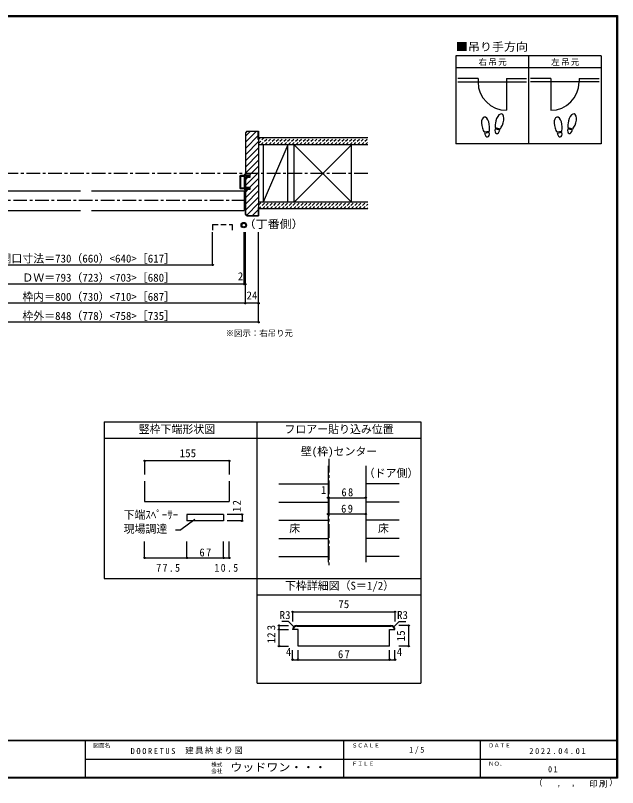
# Model space of a CAD drawing. Units: millimetres at full size, sheet at 1:5, with parts at other scales. Extents: x -973 to 977, y -718 to 696.
# Drawn here: x -126 to 977, y -718 to 696 of the extents above; entities that cross this region are included whole.
import ezdxf
from ezdxf.enums import TextEntityAlignment as Align

# ---------------------------------------------------------------- set-up
doc = ezdxf.new("R2010")
doc.units = ezdxf.units.MM
doc.header["$LTSCALE"] = 5
doc.header["$PDMODE"] = 32
doc.header["$PDSIZE"] = 2.5
for name, pattern in [('CHAIN1', [8, 5, -1, 1, -1]), ('DASHED1', [1.8, 1.2, -0.6]), ('DASHED2', [3, 2, -1])]:
    doc.linetypes.add(name, pattern=pattern)
for name, color, linetype in [('0-0_補助線', 7, 'Continuous'), ('0-1_通り芯', 4, 'CHAIN1'), ('0-3_仕上げ', 7, 'Continuous'), ('0-4_枠', 3, 'Continuous'), ('0-6_扉', 6, 'Continuous'), ('0-7_金物', 7, 'Continuous'), ('0-8_戸当り', 3, 'Continuous'), ('0-A_文字', 3, 'Continuous'), ('0-B_寸法', 7, 'Continuous'), ('0-C_ハッチ', 4, 'DASHED1'), ('1-4_枠', 3, 'Continuous'), ('1-B_寸法', 7, 'Continuous'), ('F-0_補助線', 7, 'Continuous'), ('F-1_枠', 6, 'Continuous'), ('F-A_文字', 7, 'Continuous')]:
    doc.layers.add(name, color=color, linetype=linetype)
doc.styles.add('ＭＳ ゴシック', font='')
doc.styles.get('ＭＳ ゴシック').set_extended_font_data('MS Gothic')

# ---------------------------------------------------------------- blocks, each defined once
blk = doc.blocks.new('01')
at = {"layer": '0-0_補助線'}
for p, q in [((-14.5, 0.346), (-14.5, -0.449)), ((-14.3, 0.346), (-14.3, -0.449)), ((-12.045, -0.049), (-14.178, 0.444)), ((-12, 0.146), (-14.133, 0.639)), ((-11.475, 5.146), (-12.298, 4.504)), ((-12.175, 4.146), (-11.475, 4.146)), ((-12.045, -0.049), (-11.993, 0.145)), ((-11.475, 0.146), (-12, 0.146)), ((-11.475, 7.146), (-11.475, 5.146)), ((-11.475, 4.146), (-11.475, 0.146)), ((-10.68, 7.55), (-9.257, 6.508)), ((-9.375, 6.146), (-10.075, 6.146)), ((-10.075, 3.146), (-10.075, 6.146)), ((-10.075, 3.146), (-9.252, 2.504)), ((-9.375, 2.146), (-10.075, 2.146)), ((-10.075, 0.146), (-10.075, 2.146)), ((-10.075, 0.146), (10.075, 0.146)), ((10.075, 3.146), (9.252, 2.504)), ((10.68, 7.55), (9.257, 6.508)), ((9.375, 6.146), (10.075, 6.146)), ((9.375, 2.146), (10.075, 2.146)), ((10.075, 3.146), (10.075, 6.146)), ((10.075, 0.146), (10.075, 2.146)), ((11.475, 7.146), (11.475, 5.146)), ((11.475, 5.146), (12.298, 4.504)), ((12.175, 4.146), (11.475, 4.146)), ((11.475, 4.146), (11.475, 0.146)), ((11.475, 0.146), (12, 0.146)), ((12.045, -0.049), (11.993, 0.145)), ((12, 0.146), (14.133, 0.639)), ((12.045, -0.049), (14.178, 0.444)), ((14.3, 0.346), (14.3, -0.449)), ((14.5, 0.346), (14.5, -0.449)), ((-14.265, -0.741), (-12.235, -1.196)), ((-14.222, -0.546), (-12.191, -1.001)), ((-12, -1.488), (-12, -8.854)), ((-11.8, -1.488), (-11.8, -8.854)), ((-11, -9.654), (11, -9.654)), ((11, -9.854), (-11, -9.854)), ((-10.6, -1.554), (-10.6, -8.154)), ((-10.3, -1.254), (10.3, -1.254)), ((-10.3, -8.454), (10.3, -8.454)), ((10.6, -1.554), (10.6, -8.154)), ((11.8, -1.488), (11.8, -8.854)), ((12, -1.488), (12, -8.854)), ((14.222, -0.546), (12.191, -1.001)), ((14.265, -0.741), (12.235, -1.196))]:
    blk.add_line(p, q, dxfattribs=at)
for centre, radius, start, end in [((-14.2, 0.346), 0.3, 77.00048, 180), ((-14.2, 0.346), 0.1, 77.00048, 180), ((-12.175, 4.346), 0.2, 127.96957, 270), ((-10.975, 7.146), 0.5, 53.78053, 180), ((-9.375, 6.346), 0.2, 270, 53.78053), ((-9.375, 2.346), 0.2, 270, 52.03043), ((9.375, 6.346), 0.2, 126.21947, 270), ((9.375, 2.346), 0.2, 127.96957, 270), ((10.975, 7.146), 0.5, 0, 126.21947), ((12.175, 4.346), 0.2, 270, 52.03043), ((14.2, 0.346), 0.3, 0, 102.99952), ((14.2, 0.346), 0.1, 0, 102.99952), ((-14.2, -0.449), 0.3, 180, 257.3929), ((-14.2, -0.449), 0.1, 180, 257.3929), ((-12.3, -1.488), 0.3, 0, 76.0718), ((-12.3, -1.488), 0.5, 0, 76.0718), ((-11, -8.854), 1, 180, 270), ((-11, -8.854), 0.8, 180, 270), ((-10.3, -1.554), 0.3, 90, 180), ((-10.3, -8.154), 0.3, 180, 270), ((10.3, -1.554), 0.3, 0, 90), ((10.3, -8.154), 0.3, 270, 0), ((11, -8.854), 1, 270, 0), ((11, -8.854), 0.8, 270, 0), ((12.3, -1.488), 0.5, 103.9282, 180), ((12.3, -1.488), 0.3, 103.9282, 180), ((14.2, -0.449), 0.1, 282.6071, 0), ((14.2, -0.449), 0.3, 282.6071, 0)]:
    blk.add_arc(centre, radius, start, end, dxfattribs=at)

msp = doc.modelspace()

# ---------------------------------------------------------------- linework, layer by layer
at = {"layer": '0-0_補助線', "color": 4}
for p, q in [((110.62, -119.894), (110.62, -144.894)), ((265.62, -119.894), (110.62, -119.894)), ((265.62, -119.894), (265.62, -144.894)), ((289.01, -217.695), (261.928, -217.695)), ((289.01, -217.695), (289.01, -229.695)), ((289.01, -229.695), (261.928, -229.695)), ((110.62, -297.343), (110.62, -267.335)), ((188.12, -297.343), (188.12, -267.335)), ((255.12, -297.343), (255.12, -267.335)), ((265.62, -297.343), (265.62, -267.335)), ((110.62, -297.343), (188.12, -297.343)), ((188.12, -297.343), (255.12, -297.343)), ((255.12, -297.343), (265.62, -297.343))]:
    msp.add_line(p, q, dxfattribs=at)
at = {"layer": '0-0_補助線', "color": 3}
for p, q in [((110.62, -156.826), (110.62, -193.786)), ((265.62, -156.826), (265.62, -193.786)), ((110.62, -193.786), (265.62, -193.786))]:
    msp.add_line(p, q, dxfattribs=at)
at = {"layer": '0-0_補助線'}
for p, q in [((188.12, -217.695), (188.12, -229.695)), ((255.12, -217.695), (188.12, -217.695)), ((255.12, -217.695), (255.12, -229.695)), ((202.774, -226.9), (176.975, -246.25)), ((255.12, -229.695), (188.12, -229.695)), ((167.13, -246.25), (176.975, -246.25))]:
    msp.add_line(p, q, dxfattribs=at)
for p in [(110.62, -119.894), (265.62, -119.894), (289.01, -217.695), (289.01, -229.695), (110.62, -297.343), (188.12, -297.343), (255.12, -297.343), (265.62, -297.343)]:
    msp.add_point(p, dxfattribs=at)
at = {"layer": '0-1_通り芯'}
for p, q in [((519.153, 406.5), (-515.847, 406.5)), ((295.153, 357), (-291.847, 357)), ((447.629, -115.725), (447.629, -314.75))]:
    msp.add_line(p, q, dxfattribs=at)
at = {"layer": '0-3_仕上げ', "color": 2}
for p, q in [((519.153, 471.5), (319.153, 471.5)), ((519.153, 459), (319.153, 459)), ((519.153, 354), (319.153, 354)), ((519.153, 341.5), (319.153, 341.5))]:
    msp.add_line(p, q, dxfattribs=at)
at = {"layer": '0-3_仕上げ', "color": 3}
for p, q in [((327.653, 459), (327.653, 354)), ((372.653, 354), (372.653, 459)), ((384.537, 354), (384.537, 459)), ((489.537, 354), (489.537, 459))]:
    msp.add_line(p, q, dxfattribs=at)
at = {"layer": '0-3_仕上げ'}
for p, q in [((372.653, 459), (327.653, 354)), ((384.537, 354), (489.537, 459)), ((384.537, 459), (489.537, 354))]:
    msp.add_line(p, q, dxfattribs=at)
at = {"layer": '0-3_仕上げ', "color": 4}
for p, q in [((356.653, -161.801), (446.629, -161.801)), ((576.653, -161.801), (515.629, -161.801)), ((356.653, -195.103), (446.629, -195.103)), ((576.653, -195.103), (515.629, -195.103)), ((356.653, -228.404), (446.629, -228.404)), ((576.653, -228.404), (515.629, -228.404)), ((356.653, -261.706), (446.629, -261.706)), ((576.653, -261.706), (515.629, -261.706)), ((356.653, -295.007), (446.629, -295.007)), ((576.653, -295.007), (515.629, -295.007))]:
    msp.add_line(p, q, dxfattribs=at)
at = {"layer": '0-4_枠'}
for p, q in [((297.982, 484), (295.153, 481.172)), ((295.153, 481.172), (295.153, 403.5)), ((298.189, 483.5), (295.653, 480.964)), ((295.653, 403.5), (295.653, 480.964)), ((297.982, 484), (319.153, 484)), ((318.653, 483.5), (298.189, 483.5)), ((318.653, 469), (318.653, 483.5)), ((319.153, 484), (319.153, 329)), ((318.653, 469), (319.153, 469)), ((295.153, 381.2), (295.153, 399.8)), ((295.153, 399.8), (303.653, 399.8)), ((295.653, 381.2), (295.653, 399.8)), ((295.153, 381.2), (303.653, 381.2)), ((295.153, 331.828), (295.153, 377.5)), ((295.153, 377.5), (303.653, 377.5)), ((295.653, 332.036), (295.653, 377.5)), ((303.653, 377.5), (303.653, 381.2)), ((318.653, 344), (318.653, 329.5)), ((318.653, 344), (319.153, 344)), ((297.982, 329), (295.153, 331.828)), ((298.189, 329.5), (295.653, 332.036)), ((297.982, 329), (319.153, 329)), ((298.189, 329.5), (318.653, 329.5)), ((446.629, -128.5), (446.629, -305.007)), ((515.629, -128.5), (515.629, -305.007))]:
    msp.add_line(p, q, dxfattribs=at)
msp.add_lwpolyline([(303.653, 399.8), (303.653, 403.5), (295.153, 403.5)], dxfattribs=at)
at = {"layer": '0-6_扉'}
for p, q in [((-286.847, 375), (-6.847, 375)), ((13.153, 375), (293.153, 375)), ((293.153, 375), (293.153, 339)), ((-286.847, 339), (-6.847, 339)), ((13.153, 339), (293.153, 339))]:
    msp.add_line(p, q, dxfattribs=at)
at = {"layer": '0-6_扉', "linetype": 'DASHED2'}
for p, q in [((235.158, 312.908), (235.158, 298)), ((235.158, 312.908), (271.158, 312.908)), ((271.158, 312.908), (271.158, 298))]:
    msp.add_line(p, q, dxfattribs=at)
at = {"layer": '0-7_金物'}
for radius in [5, 3.5]:
    msp.add_circle((292.202, 311.957), radius, dxfattribs=at)
at = {"layer": '0-8_戸当り', "color": 2}
for p, q in [((721.239, 580.308), (684.139, 580.308)), ((721.239, 580.308), (721.239, 574.008)), ((773.039, 580.308), (810.139, 580.308)), ((773.039, 580.308), (773.039, 522.208)), ((854.239, 580.308), (817.139, 580.308)), ((854.239, 580.308), (854.239, 522.208)), ((906.039, 580.308), (943.139, 580.308)), ((906.039, 580.308), (906.039, 574.008)), ((684.139, 574.008), (810.139, 574.008)), ((943.139, 574.008), (817.139, 574.008))]:
    msp.add_line(p, q, dxfattribs=at)
at = {"layer": '0-8_戸当り'}
for p, q in [((741.457, 483.378), (732.811, 481.853)), ((741.822, 481.31), (733.175, 479.785)), ((760.924, 485.706), (752.444, 487.978)), ((761.468, 487.735), (752.987, 490.007)), ((874.457, 483.378), (865.811, 481.853)), ((874.822, 481.31), (866.175, 479.785)), ((893.924, 485.706), (885.444, 487.978)), ((894.468, 487.735), (885.987, 490.007))]:
    msp.add_line(p, q, dxfattribs=at)
at = {"layer": '0-8_戸当り', "color": 2}
for centre, start, end in [((773.039, 574.008), 180, 270), ((854.239, 574.008), 270, 0)]:
    msp.add_arc(centre, 51.8, start, end, dxfattribs=at)
at = {"layer": '0-8_戸当り'}
for centre, major_axis, ratio, start_param, end_param in [((734.795, 495.877), (-2.445, 13.867), 0.5, 4.34059143, 8.22577918), ((760.713, 501.878), (3.644, 13.601), 0.5, 4.34059143, 8.22577918), ((867.795, 495.877), (-2.445, 13.867), 0.5, 4.34059143, 8.22577918), ((893.713, 501.878), (3.644, 13.601), 0.5, 4.34059143, 8.22577918), ((760.609, 501.489), (4.416, 16.48), 0.4, 1.85063327, 2.44287679), ((760.609, 501.489), (4.416, 16.48), 0.4, 3.84030852, 4.43255203), ((893.609, 501.489), (4.416, 16.48), 0.4, 1.85063327, 2.44287679), ((893.609, 501.489), (4.416, 16.48), 0.4, 3.84030852, 4.43255203), ((734.865, 495.481), (-2.963, 16.802), 0.4, 1.85063327, 2.44287679), ((737.498, 480.548), (-1.27, 7.205), 0.6, 1.57079633, 4.71238898), ((734.865, 495.481), (-2.963, 16.802), 0.4, 3.84030852, 4.43255203), ((756.684, 486.842), (1.894, 7.067), 0.6, 1.57079633, 4.71238898), ((867.865, 495.481), (-2.963, 16.802), 0.4, 1.85063327, 2.44287679), ((870.498, 480.548), (-1.27, 7.205), 0.6, 1.57079633, 4.71238898), ((867.865, 495.481), (-2.963, 16.802), 0.4, 3.84030852, 4.43255203), ((889.684, 486.842), (1.894, 7.067), 0.6, 1.57079633, 4.71238898)]:
    msp.add_ellipse(centre, major_axis=major_axis, ratio=ratio, start_param=start_param, end_param=end_param, dxfattribs=at)
at = {"layer": '0-A_文字'}
for p, q in [((680.639, 621.667), (680.639, 460.667)), ((946.639, 621.667), (680.639, 621.667)), ((813.639, 621.667), (813.639, 460.667)), ((680.639, 600.667), (946.639, 600.667)), ((36.653, -48.5), (36.653, -335.007)), ((36.653, -48.5), (316.653, -48.5)), ((316.653, -48.5), (616.653, -48.5)), ((316.653, -335.007), (316.653, -48.5)), ((616.653, -48.5), (616.653, -526.5)), ((316.653, -78.5), (36.653, -78.5)), ((616.653, -78.5), (316.653, -78.5)), ((316.653, -526.5), (316.653, -335.007)), ((316.653, -365.007), (616.653, -365.007)), ((316.653, -526.5), (616.653, -526.5))]:
    msp.add_line(p, q, dxfattribs=at)
for points in [[(946.639, 621.667), (946.639, 460.667), (680.639, 460.667)], [(36.653, -335.007), (316.653, -335.007), (616.653, -335.007)]]:
    msp.add_lwpolyline(points, dxfattribs=at)
at = {"layer": '0-B_寸法', "color": 4}
for p, q in [((235.158, 239), (235.158, 299)), ((293.153, 204), (293.153, 299)), ((295.153, 169), (295.153, 299)), ((319.153, 134), (319.153, 299)), ((-281.847, 239), (235.158, 239)), ((295.153, 204), (-291.847, 204)), ((319.153, 169), (-315.847, 169)), ((319.153, 134), (-315.847, 134)), ((446.629, -187.19), (447.629, -187.19)), ((446.629, -187.19), (446.629, -217.19)), ((447.629, -187.19), (447.629, -217.19)), ((447.629, -187.19), (515.629, -187.19)), ((515.629, -217.19), (446.629, -217.19))]:
    msp.add_line(p, q, dxfattribs=at)
at = {"layer": '0-B_寸法'}
for p in [(235.158, 239), (293.153, 204), (295.153, 204), (295.153, 169), (319.153, 169), (319.153, 134), (446.629, -187.19), (447.629, -187.19), (515.629, -187.19), (446.629, -217.19), (515.629, -217.19)]:
    msp.add_point(p, dxfattribs=at)
at = {"layer": '0-C_ハッチ', "linetype": 'Continuous'}
for p, q in [((303.673, 483.5), (295.653, 475.48)), ((314.986, 483.5), (295.653, 464.166)), ((318.653, 475.853), (295.653, 452.853)), ((319.153, 465.039), (295.653, 441.539)), ((319.153, 453.726), (295.653, 430.225)), ((319.153, 442.412), (295.653, 418.912)), ((319.153, 431.098), (295.653, 407.598)), ((319.153, 419.784), (302.869, 403.5)), ((319.153, 408.47), (295.653, 384.97)), ((299.169, 399.8), (295.653, 396.284)), ((319.153, 397.157), (303.196, 381.2)), ((319.153, 385.843), (295.653, 362.343)), ((299.496, 377.5), (295.653, 373.657)), ((319.153, 374.529), (295.653, 351.029)), ((319.153, 363.216), (295.653, 339.716)), ((319.153, 351.902), (297.47, 330.219)), ((318.653, 340.088), (308.065, 329.5))]:
    msp.add_line(p, q, dxfattribs=at)
at = {"layer": '0-C_ハッチ'}
for p, q in [((319.153, 468.601), (322.052, 471.5)), ((319.153, 461.53), (329.123, 471.5)), ((323.694, 459), (336.194, 471.5)), ((330.765, 459), (343.265, 471.5)), ((337.837, 459), (350.337, 471.5)), ((344.908, 459), (357.408, 471.5)), ((351.979, 459), (364.479, 471.5)), ((359.05, 459), (371.55, 471.5)), ((366.121, 459), (378.621, 471.5)), ((373.192, 459), (385.692, 471.5)), ((380.263, 459), (392.763, 471.5)), ((387.334, 459), (399.834, 471.5)), ((394.405, 459), (406.905, 471.5)), ((401.476, 459), (412.318, 469.841)), ((408.547, 459), (421.047, 471.5)), ((415.618, 459), (428.118, 471.5)), ((422.689, 459), (435.189, 471.5)), ((429.76, 459), (442.26, 471.5)), ((436.831, 459), (449.331, 471.5)), ((443.903, 459), (456.403, 471.5)), ((450.974, 459), (463.474, 471.5)), ((458.045, 459), (470.545, 471.5)), ((465.116, 459), (477.616, 471.5)), ((472.187, 459), (484.687, 471.5)), ((479.258, 459), (491.758, 471.5)), ((486.329, 459), (498.829, 471.5)), ((493.4, 459), (505.9, 471.5)), ((500.471, 459), (512.971, 471.5)), ((507.542, 459), (519.153, 470.611)), ((514.613, 459), (519.153, 463.54)), ((319.153, 348.393), (324.76, 354)), ((319.242, 341.411), (331.831, 354)), ((326.403, 341.5), (338.903, 354)), ((333.474, 341.5), (345.974, 354)), ((340.545, 341.5), (353.045, 354)), ((347.616, 341.5), (360.116, 354)), ((354.687, 341.5), (367.187, 354)), ((361.758, 341.5), (374.258, 354)), ((368.829, 341.5), (381.329, 354)), ((375.9, 341.5), (388.4, 354)), ((382.971, 341.5), (395.471, 354)), ((390.042, 341.5), (402.542, 354)), ((397.113, 341.5), (409.613, 354)), ((404.184, 341.5), (416.684, 354)), ((411.255, 341.5), (423.755, 354)), ((418.326, 341.5), (430.826, 354)), ((425.398, 341.5), (437.898, 354)), ((432.469, 341.5), (444.969, 354)), ((439.54, 341.5), (452.04, 354)), ((446.611, 341.5), (459.111, 354)), ((453.682, 341.5), (466.182, 354)), ((460.753, 341.5), (473.253, 354)), ((467.824, 341.5), (480.324, 354)), ((474.895, 341.5), (487.395, 354)), ((481.966, 341.5), (494.466, 354)), ((489.037, 341.5), (501.537, 354)), ((496.108, 341.5), (508.608, 354)), ((503.179, 341.5), (515.679, 354)), ((510.25, 341.5), (519.153, 350.403)), ((517.321, 341.5), (519.153, 343.332))]:
    msp.add_line(p, q, dxfattribs=at)
at = {"layer": '1-4_枠'}
for p, q in [((389.085, -421.188), (561.585, -421.188)), ((389.085, -422.438), (561.586, -422.438)), ((391.585, -428.688), (381.585, -428.688)), ((391.585, -458.688), (391.585, -428.688)), ((559.085, -428.688), (569.085, -428.688)), ((559.085, -458.688), (559.085, -428.688)), ((559.085, -458.688), (391.585, -458.688))]:
    msp.add_line(p, q, dxfattribs=at)
for centre, radius, start, end in [((389.085, -428.688), 7.5, 90, 180), ((389.085, -428.688), 6.25, 90, 180), ((561.585, -428.688), 7.5, 0, 90), ((561.585, -428.688), 6.25, 0, 90)]:
    msp.add_arc(centre, radius, start, end, dxfattribs=at)
at = {"layer": '1-B_寸法', "color": 4}
for p, q in [((381.585, -396.188), (381.585, -413.688)), ((381.585, -396.188), (569.085, -396.188)), ((569.085, -396.188), (569.085, -413.688)), ((356.585, -421.188), (374.085, -421.188)), ((374.085, -413.688), (361.585, -413.688)), ((383.782, -423.385), (374.085, -413.688)), ((566.889, -423.385), (576.586, -413.688)), ((594.085, -421.188), (576.372, -421.188)), ((576.585, -413.688), (589.085, -413.688)), ((594.085, -421.188), (594.085, -458.688)), ((356.585, -428.688), (374.085, -428.688)), ((381.585, -483.688), (381.585, -466.188)), ((391.585, -483.688), (391.585, -466.188)), ((559.085, -483.688), (559.085, -466.188)), ((569.085, -483.688), (569.085, -466.188)), ((594.085, -458.688), (576.372, -458.688)), ((381.585, -483.688), (569.085, -483.688))]:
    msp.add_line(p, q, dxfattribs=at)
msp.add_lwpolyline([(356.585, -421.188), (356.585, -458.688), (374.085, -458.688)], dxfattribs=at)
at = {"layer": '1-B_寸法'}
for p in [(381.585, -396.188), (569.085, -396.188), (356.585, -421.188), (594.085, -421.188), (356.585, -428.688), (356.585, -458.688), (594.085, -458.688), (381.585, -483.688), (391.585, -483.688), (559.085, -483.688), (569.085, -483.688)]:
    msp.add_point(p, dxfattribs=at)
at = {"layer": 'F-1_枠'}
for p, q in [((-973.347, 695.833), (976.653, 695.833)), ((-973.347, 695), (976.653, 695)), ((-973.347, 694.167), (976.653, 694.167)), ((974.986, 695.833), (974.986, -700.833)), ((975.82, 695.833), (975.82, -700.833)), ((976.653, 695.833), (976.653, -700.833)), ((976.653, -631.667), (-973.347, -631.667)), ((976.653, -632.5), (-973.347, -632.5)), ((1.653, -632.5), (1.653, -699.167)), ((474.986, -632.5), (474.986, -699.167)), ((724.986, -632.5), (724.986, -699.167)), ((1.653, -665.833), (974.986, -665.834)), ((976.653, -699.167), (-973.347, -699.167)), ((976.653, -700), (-973.347, -700)), ((976.653, -700.833), (-973.347, -700.833))]:
    msp.add_line(p, q, dxfattribs=at)

# ---------------------------------------------------------------- block references
at = {"layer": '0-0_補助線', "xscale": -1, "rotation": 270}
msp.add_blockref('01', (295.007, 390.5), dxfattribs=at)

# ---------------------------------------------------------------- texts
at = {"layer": '0-0_補助線', "style": 'ＭＳ ゴシック'}
for s, p in [('155', (174.936, -117.394)), ('下端ｽﾍﾟｰｻｰ', (72.038, -230.298)), ('現場調達', (72.038, -255.893))]:
    msp.add_text(s, height=14.66, dxfattribs=at).set_placement(p, align=Align.BOTTOM_LEFT)
at = {"layer": '0-0_補助線', "insert": (286.51, -213.122), "char_height": 14.66, "attachment_point": 7, "rotation": 90, "style": 'ＭＳ ゴシック'}
msp.add_mtext('\\T1.27;\\W0.95;12', dxfattribs=at)
at = {"layer": '0-0_補助線', "char_height": 14.66, "attachment_point": 7, "style": 'ＭＳ ゴシック'}
for s, insert in [('\\T1.27;\\W0.95;67', (210.995, -294.843)), ('\\T1.28;\\W0.9;77.5', (131.922, -322.969)), ('\\T1.28;\\W0.9;10.5', (238.394, -322.969))]:
    msp.add_mtext(s, dxfattribs=dict(at, insert=insert))
at = {"layer": '0-A_文字', "color": 7, "style": 'ＭＳ ゴシック', "width": 1.1}
for s, p in [('■吊り手方向', (680.639, 626.667)), ('（丁番側）', (291.835, 302.105))]:
    msp.add_text(s, height=14.66, dxfattribs=at).set_placement(p, align=Align.BOTTOM_LEFT)
at = {"layer": '0-A_文字', "color": 7, "style": 'ＭＳ ゴシック'}
for s, height, p in [('※図示：右吊り元', 11, (258.958, 105.239)), ('竪枠下端形状図', 14.66, (99.778, -73.5)), ('フロアー貼り込み位置', 14.66, (366.653, -73.5)), ('壁(枠)センター', 14.66, (396.653, -114.091)), ('（ドア側）', 14.66, (511.884, -153.895)), ('床', 14.66, (375.403, -255.055)), ('床', 14.66, (537.903, -255.055)), ('下枠詳細図（S＝1/2）', 14.66, (367.644, -360.007))]:
    msp.add_text(s, height=height, dxfattribs=at).set_placement(p, align=Align.BOTTOM_LEFT)
at = {"layer": '0-A_文字', "color": 7, "char_height": 11, "attachment_point": 7, "style": 'ＭＳ ゴシック'}
for s, insert in [('\\T1.17;右吊元', (722.139, 603.667)), ('\\T1.17;左吊元', (855.139, 603.667))]:
    msp.add_mtext(s, dxfattribs=dict(at, insert=insert))
at = {"layer": '0-B_寸法', "style": 'ＭＳ ゴシック'}
for s, p in [('有効開口寸法＝730（660）<640>［617］', (-193.347, 239)), ('ＤＷ＝793（723）<703>［680］', (-113.347, 204)), ('2', (281.257, 206.5)), ('枠内＝800（730）<710>［687］', (-113.347, 169)), ('24', (297.153, 171.5)), ('枠外＝848（778）<758>［735］', (-113.347, 134)), ('1', (433.371, -184.69))]:
    msp.add_text(s, height=14.66, dxfattribs=at).set_placement(p, align=Align.BOTTOM_LEFT)
at = {"layer": '0-B_寸法', "char_height": 14.66, "attachment_point": 7, "style": 'ＭＳ ゴシック'}
for s, insert in [('\\T1.27;\\W0.95;68', (471.004, -184.69)), ('\\T1.27;\\W0.95;69', (470.504, -214.69))]:
    msp.add_mtext(s, dxfattribs=dict(at, insert=insert))
at = {"layer": '1-B_寸法', "style": 'ＭＳ ゴシック'}
for s, p in [('75', (465.335, -393.688)), ('R3', (357.835, -413.688)), ('R3', (572.835, -413.688)), ('4', (369.298, -481.188)), ('4', (572.273, -481.188))]:
    msp.add_text(s, height=14.66, dxfattribs=at).set_placement(p, align=Align.BOTTOM_LEFT)
for s, p in [('3', (354.085, -429.938)), ('12', (354.085, -453.688)), ('15', (591.585, -449.938))]:
    msp.add_text(s, height=14.66, rotation=90, dxfattribs=at).set_placement(p, align=Align.BOTTOM_LEFT)
at = {"layer": '1-B_寸法', "insert": (464.71, -481.188), "char_height": 14.66, "attachment_point": 7, "style": 'ＭＳ ゴシック'}
msp.add_mtext('\\T1.27;\\W0.95;67', dxfattribs=at)
at = {"layer": 'F-0_補助線', "char_height": 11, "attachment_point": 7, "style": 'ＭＳ ゴシック'}
for s, insert in [('\\T1.39;\\W0.85;DOORETUS', (84.986, -656.667)), ('\\T1.17;建具納まり図', (184.986, -656.667))]:
    msp.add_mtext(s, dxfattribs=dict(at, insert=insert))
at = {"layer": 'F-A_文字', "style": 'ＭＳ ゴシック'}
for s, height, p in [('図面名', 7.331, (16.653, -646.667)), ('ＳＣＡＬＥ', 7.331, (489.986, -646.667)), ('ＤＡＴＥ', 7.331, (739.986, -646.667)), ('株式', 7.331, (232.486, -681.5)), ('ＦＩＬＥ', 7.331, (489.986, -680)), ('ＮＯ．', 7.331, (739.986, -680.001)), ('会社', 7.331, (232.486, -693.5)), ('（', 11, (823.992, -718.052)), ('）', 11, (961.387, -717.355)), (',', 11, (865.199, -718.052)), (',', 11, (891.686, -717.588))]:
    msp.add_text(s, height=height, dxfattribs=at).set_placement(p, align=Align.BOTTOM_LEFT)
at = {"layer": 'F-A_文字', "style": 'ＭＳ ゴシック', "width": 1.1}
msp.add_text('ウッドワン・・・', height=14.66, dxfattribs=at).set_placement((267.486, -692.5), align=Align.BOTTOM_LEFT)
at = {"layer": 'F-A_文字', "char_height": 11, "attachment_point": 7, "style": 'ＭＳ ゴシック'}
for s, insert in [('\\T1.38;\\W0.9;1/5', (594.986, -656.667)), ('\\T1.39;\\W0.85;2022.04.01', (814.986, -656.667)), ('\\T1.36;\\W0.9;01', (849.361, -690.001)), ('\\T1.17;印刷', (924.678, -717.82))]:
    msp.add_mtext(s, dxfattribs=dict(at, insert=insert))

doc.saveas('drawing.dxf')
